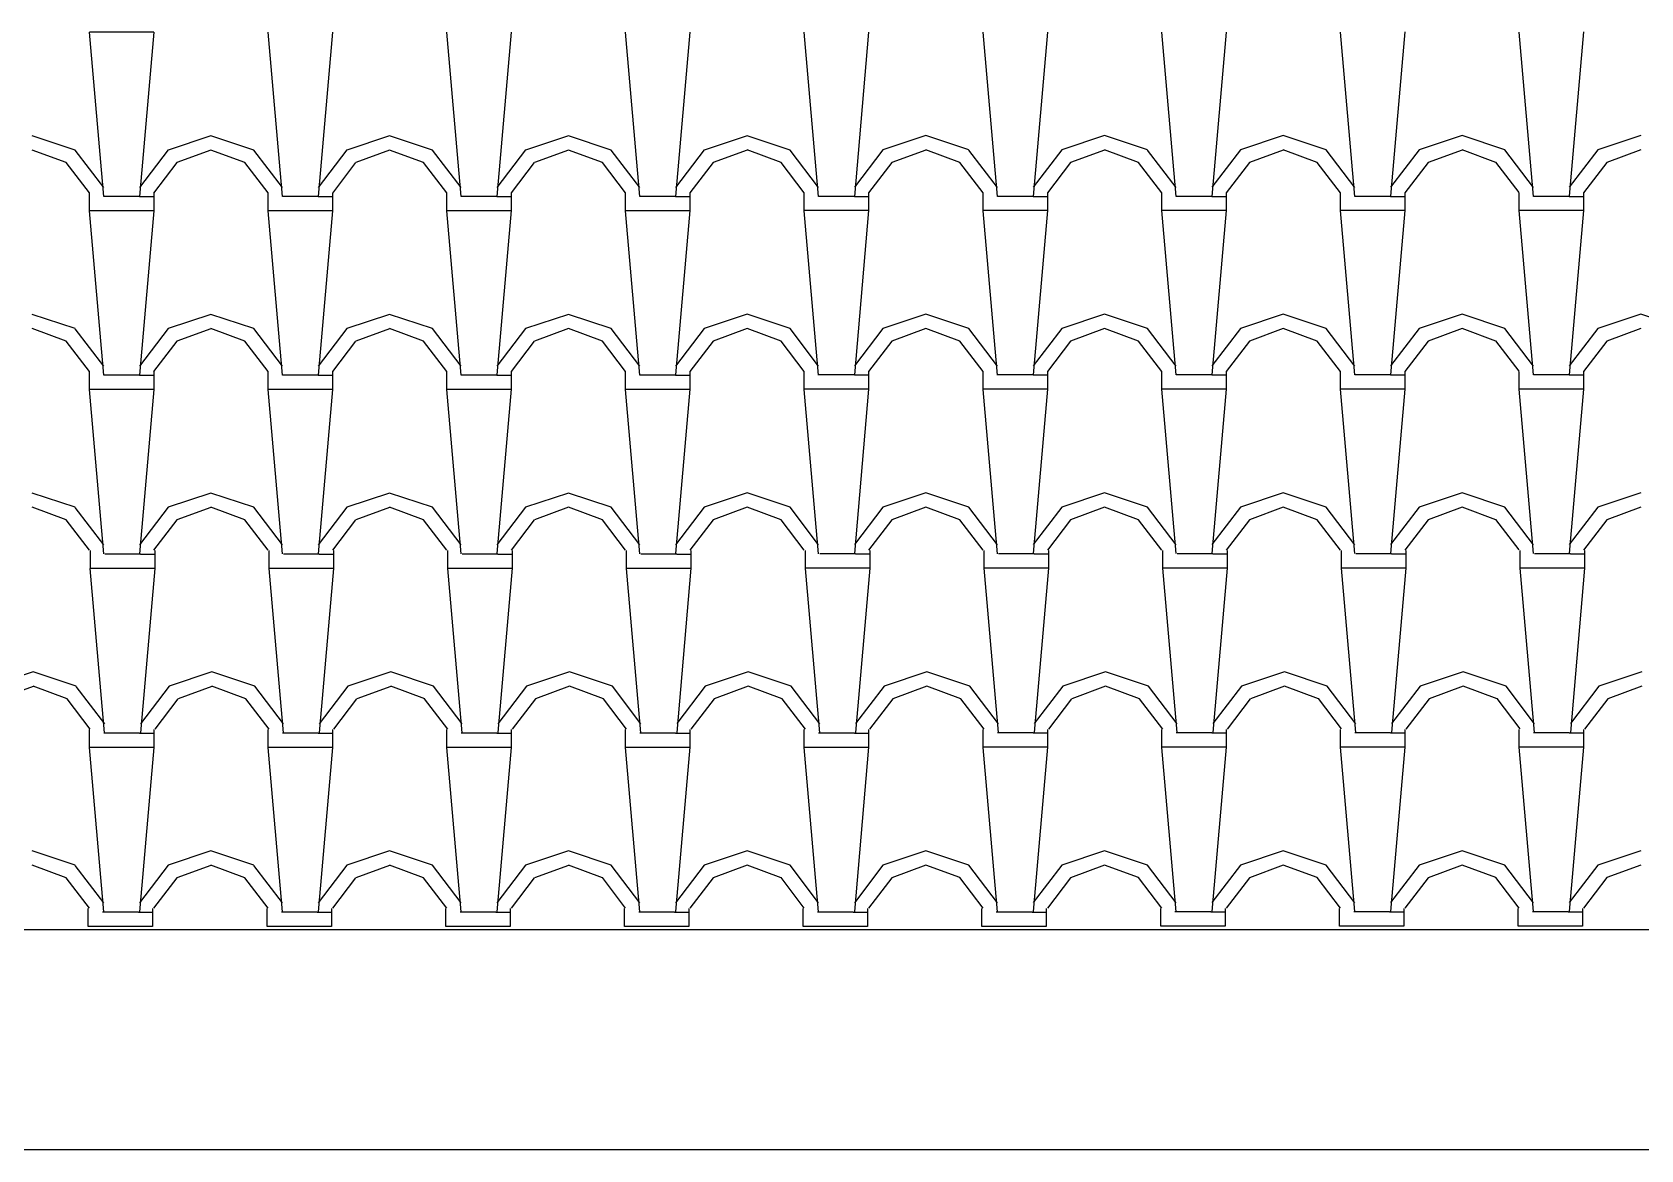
# Model space of a CAD drawing. Extents: x 32549 to 39694, y 7645 to 11950.
# Drawn here: x 34575.8 to 34710.8, y 8915.9 to 9009.8 of the extents above; entities that cross this region are included whole.
import ezdxf

# ---------------------------------------------------------------- set-up
doc = ezdxf.new("R2010")
doc.units = 0
doc.header["$LTSCALE"] = 80
doc.header["$MEASUREMENT"] = 0
doc.layers.add('C3', color=3, linetype='CONTINUOUS')
doc.layers.add('ROOF', color=11, linetype='CONTINUOUS')

msp = doc.modelspace()

# ---------------------------------------------------------------- linework, layer by layer
at = {"layer": 'C3'}
for p, q in [((34986.15, 8934.39), (34021.15, 8934.39)), ((34986.15, 8915.92), (34021.15, 8915.92))]:
    msp.add_line(p, q, dxfattribs=at)
at = {"layer": 'ROOF'}
for p, q in [((34584.84, 9009.78), (34580.64, 9009.78)), ((34581.84, 8995.97), (34580.64, 9009.77)), ((34586.04, 9009.78), (34584.84, 8995.98)), ((34586.04, 9009.78), (34584.84, 9009.78)), ((34596.84, 8995.98), (34595.64, 9009.78)), ((34601.04, 9009.78), (34599.84, 8995.98)), ((34611.84, 8995.98), (34610.64, 9009.78)), ((34616.04, 9009.79), (34614.84, 8995.99)), ((34626.84, 8995.98), (34625.64, 9009.78)), ((34631.04, 9009.79), (34629.84, 8995.99)), ((34641.84, 8995.98), (34640.64, 9009.78)), ((34646.04, 9009.79), (34644.84, 8995.99)), ((34656.84, 8995.98), (34655.64, 9009.78)), ((34661.04, 9009.79), (34659.84, 8995.99)), ((34671.84, 8995.99), (34670.64, 9009.79)), ((34676.04, 9009.79), (34674.84, 8995.99)), ((34686.84, 8995.99), (34685.64, 9009.79)), ((34691.04, 9009.8), (34689.84, 8996)), ((34701.84, 8995.99), (34700.64, 9009.79)), ((34706.04, 9009.8), (34704.84, 8996)), ((34579.44, 8999.88), (34575.84, 9001.08)), ((34590.84, 9001.08), (34587.24, 8999.88)), ((34594.44, 8999.88), (34590.84, 9001.08)), ((34605.84, 9001.08), (34602.24, 8999.88)), ((34609.44, 8999.88), (34605.84, 9001.08)), ((34620.84, 9001.08), (34617.24, 8999.88)), ((34624.44, 8999.88), (34620.84, 9001.08)), ((34635.84, 9001.08), (34632.24, 8999.88)), ((34639.44, 8999.88), (34635.84, 9001.08)), ((34650.84, 9001.09), (34647.24, 8999.89)), ((34654.44, 8999.89), (34650.84, 9001.09)), ((34665.84, 9001.09), (34662.24, 8999.89)), ((34669.44, 8999.89), (34665.84, 9001.09)), ((34680.84, 9001.09), (34677.24, 8999.89)), ((34684.44, 8999.89), (34680.84, 9001.09)), ((34695.84, 9001.09), (34692.24, 8999.89)), ((34699.44, 8999.89), (34695.84, 9001.09)), ((34710.84, 9001.09), (34707.24, 8999.89)), ((34578.69, 8998.83), (34575.84, 8999.88)), ((34581.84, 8996.72), (34579.44, 8999.87)), ((34587.24, 8999.89), (34584.84, 8996.74)), ((34590.84, 8999.87), (34587.99, 8998.82)), ((34593.69, 8998.83), (34590.84, 8999.88)), ((34596.84, 8996.72), (34594.44, 8999.87)), ((34602.24, 8999.89), (34599.84, 8996.74)), ((34605.84, 8999.87), (34602.99, 8998.82)), ((34608.69, 8998.83), (34605.84, 8999.88)), ((34611.84, 8996.73), (34609.44, 8999.88)), ((34617.24, 8999.89), (34614.84, 8996.74)), ((34620.84, 8999.88), (34617.99, 8998.83)), ((34623.69, 8998.83), (34620.84, 8999.88)), ((34626.84, 8996.73), (34624.44, 8999.88)), ((34632.24, 8999.89), (34629.84, 8996.74)), ((34635.84, 8999.88), (34632.99, 8998.83)), ((34638.69, 8998.84), (34635.84, 8999.89)), ((34641.84, 8996.73), (34639.44, 8999.88)), ((34647.24, 8999.9), (34644.84, 8996.75)), ((34650.84, 8999.88), (34647.99, 8998.83)), ((34653.69, 8998.84), (34650.84, 8999.89)), ((34656.84, 8996.73), (34654.44, 8999.88)), ((34662.24, 8999.9), (34659.84, 8996.75)), ((34665.84, 8999.88), (34662.99, 8998.83)), ((34668.69, 8998.84), (34665.84, 8999.89)), ((34671.84, 8996.73), (34669.44, 8999.88)), ((34677.24, 8999.9), (34674.84, 8996.75)), ((34680.84, 8999.88), (34677.99, 8998.83)), ((34683.69, 8998.84), (34680.84, 8999.89)), ((34686.84, 8996.74), (34684.44, 8999.89)), ((34692.24, 8999.9), (34689.84, 8996.75)), ((34695.84, 8999.88), (34692.99, 8998.83)), ((34698.69, 8998.84), (34695.84, 8999.89)), ((34701.84, 8996.74), (34699.44, 8999.89)), ((34707.24, 8999.9), (34704.84, 8996.75)), ((34710.84, 8999.89), (34707.99, 8998.84)), ((34580.64, 8996.28), (34578.69, 8998.83)), ((34587.98, 8998.82), (34586.03, 8996.27)), ((34595.64, 8996.28), (34593.69, 8998.83)), ((34602.98, 8998.82), (34601.03, 8996.27)), ((34610.64, 8996.28), (34608.69, 8998.83)), ((34617.98, 8998.83), (34616.03, 8996.28)), ((34625.64, 8996.29), (34623.69, 8998.84)), ((34632.98, 8998.83), (34631.03, 8996.28)), ((34640.64, 8996.29), (34638.69, 8998.84)), ((34647.99, 8998.83), (34646.04, 8996.28)), ((34655.64, 8996.29), (34653.69, 8998.84)), ((34662.99, 8998.83), (34661.04, 8996.28)), ((34670.64, 8996.29), (34668.69, 8998.84)), ((34677.99, 8998.83), (34676.04, 8996.28)), ((34685.64, 8996.29), (34683.69, 8998.84)), ((34692.99, 8998.84), (34691.04, 8996.29)), ((34700.64, 8996.3), (34698.69, 8998.85)), ((34707.99, 8998.84), (34706.04, 8996.29)), ((34580.64, 8994.78), (34580.64, 8996.28)), ((34584.84, 8995.98), (34581.84, 8995.98)), ((34584.84, 8995.98), (34586.04, 8995.98)), ((34586.04, 8996.28), (34586.04, 8994.78)), ((34595.64, 8994.78), (34595.64, 8996.28)), ((34599.84, 8995.98), (34596.84, 8995.98)), ((34599.84, 8995.98), (34601.04, 8995.98)), ((34601.04, 8996.28), (34601.04, 8994.78)), ((34610.64, 8994.78), (34610.64, 8996.28)), ((34614.84, 8995.98), (34611.84, 8995.98)), ((34614.84, 8995.98), (34616.04, 8995.98)), ((34616.04, 8996.28), (34616.04, 8994.78)), ((34625.64, 8994.78), (34625.64, 8996.28)), ((34629.84, 8995.98), (34626.84, 8995.98)), ((34629.84, 8995.98), (34631.04, 8995.98)), ((34631.04, 8996.28), (34631.04, 8994.78)), ((34640.64, 8994.79), (34640.64, 8996.29)), ((34644.84, 8995.99), (34641.84, 8995.99)), ((34644.84, 8995.99), (34646.04, 8995.99)), ((34646.04, 8996.29), (34646.04, 8994.79)), ((34655.64, 8994.79), (34655.64, 8996.29)), ((34659.84, 8995.99), (34656.84, 8995.99)), ((34659.84, 8995.99), (34661.04, 8995.99)), ((34661.04, 8996.29), (34661.04, 8994.79)), ((34670.64, 8994.79), (34670.64, 8996.29)), ((34674.84, 8995.99), (34671.84, 8995.99)), ((34674.84, 8995.99), (34676.04, 8995.99)), ((34676.04, 8996.29), (34676.04, 8994.79)), ((34685.64, 8994.79), (34685.64, 8996.29)), ((34689.84, 8995.99), (34686.84, 8995.99)), ((34689.84, 8995.99), (34691.04, 8995.99)), ((34691.04, 8996.29), (34691.04, 8994.79)), ((34700.64, 8994.79), (34700.64, 8996.29)), ((34704.84, 8995.99), (34701.84, 8995.99)), ((34704.84, 8995.99), (34706.04, 8995.99)), ((34706.04, 8996.29), (34706.04, 8994.79)), ((34584.84, 8994.78), (34580.64, 8994.78)), ((34581.84, 8980.97), (34580.64, 8994.77)), ((34586.04, 8994.78), (34584.84, 8980.98)), ((34586.04, 8994.78), (34584.84, 8994.78)), ((34596.84, 8980.98), (34595.64, 8994.78)), ((34599.84, 8994.78), (34595.64, 8994.78)), ((34601.04, 8994.78), (34599.84, 8980.98)), ((34601.04, 8994.78), (34599.84, 8994.78)), ((34611.84, 8980.98), (34610.64, 8994.78)), ((34614.84, 8994.78), (34610.64, 8994.78)), ((34616.04, 8994.79), (34614.84, 8980.99)), ((34616.04, 8994.78), (34614.84, 8994.78)), ((34626.84, 8980.98), (34625.64, 8994.78)), ((34629.84, 8994.78), (34625.64, 8994.78)), ((34631.04, 8994.79), (34629.84, 8980.99)), ((34631.04, 8994.78), (34629.84, 8994.78)), ((34644.84, 8994.79), (34640.64, 8994.79)), ((34641.84, 8980.98), (34640.64, 8994.78)), ((34646.04, 8994.79), (34644.84, 8980.99)), ((34646.04, 8994.79), (34644.84, 8994.79)), ((34659.84, 8994.79), (34655.64, 8994.79)), ((34656.84, 8980.98), (34655.64, 8994.78)), ((34661.04, 8994.79), (34659.84, 8980.99)), ((34661.04, 8994.79), (34659.84, 8994.79)), ((34671.84, 8980.99), (34670.64, 8994.79)), ((34674.84, 8994.79), (34670.64, 8994.79)), ((34676.04, 8994.79), (34674.84, 8980.99)), ((34676.04, 8994.79), (34674.84, 8994.79)), ((34686.84, 8980.99), (34685.64, 8994.79)), ((34689.84, 8994.79), (34685.64, 8994.79)), ((34691.04, 8994.8), (34689.84, 8981)), ((34691.04, 8994.79), (34689.84, 8994.79)), ((34704.84, 8994.79), (34700.64, 8994.79)), ((34701.84, 8980.99), (34700.64, 8994.79)), ((34706.04, 8994.8), (34704.84, 8981)), ((34706.04, 8994.79), (34704.84, 8994.79)), ((34579.44, 8984.88), (34575.84, 8986.08)), ((34590.84, 8986.08), (34587.24, 8984.88)), ((34594.44, 8984.88), (34590.84, 8986.08)), ((34605.84, 8986.08), (34602.24, 8984.88)), ((34609.44, 8984.88), (34605.84, 8986.08)), ((34620.84, 8986.08), (34617.24, 8984.88)), ((34624.44, 8984.88), (34620.84, 8986.08)), ((34635.84, 8986.09), (34632.24, 8984.89)), ((34639.44, 8984.89), (34635.84, 8986.09)), ((34650.84, 8986.09), (34647.24, 8984.89)), ((34654.44, 8984.89), (34650.84, 8986.09)), ((34665.84, 8986.09), (34662.24, 8984.89)), ((34669.44, 8984.89), (34665.84, 8986.09)), ((34680.84, 8986.09), (34677.24, 8984.89)), ((34684.44, 8984.89), (34680.84, 8986.09)), ((34695.84, 8986.09), (34692.24, 8984.89)), ((34699.44, 8984.89), (34695.84, 8986.09)), ((34710.84, 8986.09), (34707.24, 8984.89)), ((34714.44, 8984.89), (34710.84, 8986.09)), ((34578.69, 8983.83), (34575.84, 8984.88)), ((34581.84, 8981.72), (34579.44, 8984.87)), ((34587.24, 8984.89), (34584.84, 8981.74)), ((34590.84, 8984.87), (34587.99, 8983.82)), ((34593.69, 8983.83), (34590.84, 8984.88)), ((34596.84, 8981.73), (34594.44, 8984.88)), ((34602.24, 8984.89), (34599.84, 8981.74)), ((34605.84, 8984.87), (34602.99, 8983.82)), ((34608.69, 8983.83), (34605.84, 8984.88)), ((34611.84, 8981.73), (34609.44, 8984.88)), ((34617.24, 8984.89), (34614.84, 8981.74)), ((34620.84, 8984.88), (34617.99, 8983.83)), ((34623.69, 8983.83), (34620.84, 8984.88)), ((34626.84, 8981.73), (34624.44, 8984.88)), ((34632.24, 8984.89), (34629.84, 8981.74)), ((34635.84, 8984.88), (34632.99, 8983.83)), ((34638.69, 8983.84), (34635.84, 8984.89)), ((34641.84, 8981.73), (34639.44, 8984.88)), ((34647.24, 8984.9), (34644.84, 8981.75)), ((34650.84, 8984.88), (34647.99, 8983.83)), ((34653.69, 8983.84), (34650.84, 8984.89)), ((34656.84, 8981.73), (34654.44, 8984.88)), ((34662.24, 8984.9), (34659.84, 8981.75)), ((34665.84, 8984.88), (34662.99, 8983.83)), ((34668.69, 8983.84), (34665.84, 8984.89)), ((34671.84, 8981.73), (34669.44, 8984.88)), ((34677.24, 8984.9), (34674.84, 8981.75)), ((34680.84, 8984.88), (34677.99, 8983.83)), ((34683.69, 8983.84), (34680.84, 8984.89)), ((34686.84, 8981.74), (34684.44, 8984.89)), ((34692.24, 8984.9), (34689.84, 8981.75)), ((34695.84, 8984.88), (34692.99, 8983.83)), ((34698.69, 8983.84), (34695.84, 8984.89)), ((34701.84, 8981.74), (34699.44, 8984.89)), ((34707.24, 8984.9), (34704.84, 8981.75)), ((34710.84, 8984.89), (34707.99, 8983.84)), ((34580.64, 8981.28), (34578.69, 8983.83)), ((34587.98, 8983.82), (34586.03, 8981.27)), ((34595.64, 8981.28), (34593.69, 8983.83)), ((34602.98, 8983.82), (34601.03, 8981.27)), ((34610.64, 8981.28), (34608.69, 8983.83)), ((34617.98, 8983.83), (34616.03, 8981.28)), ((34625.64, 8981.29), (34623.69, 8983.84)), ((34632.98, 8983.83), (34631.03, 8981.28)), ((34640.64, 8981.29), (34638.69, 8983.84)), ((34647.99, 8983.83), (34646.04, 8981.28)), ((34655.64, 8981.29), (34653.69, 8983.84)), ((34662.99, 8983.83), (34661.04, 8981.28)), ((34670.64, 8981.29), (34668.69, 8983.84)), ((34677.99, 8983.83), (34676.04, 8981.28)), ((34685.64, 8981.29), (34683.69, 8983.84)), ((34692.99, 8983.84), (34691.04, 8981.29)), ((34700.64, 8981.3), (34698.69, 8983.85)), ((34707.99, 8983.84), (34706.04, 8981.29)), ((34580.64, 8979.78), (34580.64, 8981.28)), ((34584.84, 8980.98), (34581.84, 8980.98)), ((34584.84, 8980.98), (34586.04, 8980.98)), ((34586.04, 8981.28), (34586.04, 8979.78)), ((34595.64, 8979.78), (34595.64, 8981.28)), ((34599.84, 8980.98), (34596.84, 8980.98)), ((34599.84, 8980.98), (34601.04, 8980.98)), ((34601.04, 8981.28), (34601.04, 8979.78)), ((34610.64, 8979.78), (34610.64, 8981.28)), ((34614.84, 8980.98), (34611.84, 8980.98)), ((34614.84, 8980.98), (34616.04, 8980.98)), ((34616.04, 8981.28), (34616.04, 8979.78)), ((34625.64, 8979.78), (34625.64, 8981.28)), ((34629.84, 8980.98), (34626.84, 8980.98)), ((34629.84, 8980.98), (34631.04, 8980.98)), ((34631.04, 8981.28), (34631.04, 8979.78)), ((34640.64, 8979.79), (34640.64, 8981.29)), ((34644.84, 8980.99), (34641.84, 8980.99)), ((34644.84, 8980.99), (34646.04, 8980.99)), ((34646.04, 8981.29), (34646.04, 8979.79)), ((34655.64, 8979.79), (34655.64, 8981.29)), ((34659.84, 8980.99), (34656.84, 8980.99)), ((34659.84, 8980.99), (34661.04, 8980.99)), ((34661.04, 8981.29), (34661.04, 8979.79)), ((34670.64, 8979.79), (34670.64, 8981.29)), ((34674.84, 8980.99), (34671.84, 8980.99)), ((34674.84, 8980.99), (34676.04, 8980.99)), ((34676.04, 8981.29), (34676.04, 8979.79)), ((34685.64, 8979.79), (34685.64, 8981.29)), ((34689.84, 8980.99), (34686.84, 8980.99)), ((34689.84, 8980.99), (34691.04, 8980.99)), ((34691.04, 8981.29), (34691.04, 8979.79)), ((34700.64, 8979.79), (34700.64, 8981.29)), ((34704.84, 8980.99), (34701.84, 8980.99)), ((34704.84, 8980.99), (34706.04, 8980.99)), ((34706.04, 8981.29), (34706.04, 8979.79)), ((34584.84, 8979.78), (34580.64, 8979.78)), ((34581.84, 8965.97), (34580.64, 8979.77)), ((34586.04, 8979.78), (34584.84, 8979.78)), ((34586.04, 8979.78), (34584.84, 8965.98)), ((34596.84, 8965.98), (34595.64, 8979.78)), ((34599.84, 8979.78), (34595.64, 8979.78)), ((34601.04, 8979.78), (34599.84, 8979.78)), ((34601.04, 8979.78), (34599.84, 8965.98)), ((34611.84, 8965.98), (34610.64, 8979.78)), ((34614.84, 8979.78), (34610.64, 8979.78)), ((34616.04, 8979.79), (34614.84, 8965.99)), ((34616.04, 8979.78), (34614.84, 8979.78)), ((34626.84, 8965.98), (34625.64, 8979.78)), ((34629.84, 8979.78), (34625.64, 8979.78)), ((34631.04, 8979.79), (34629.84, 8965.99)), ((34631.04, 8979.78), (34629.84, 8979.78)), ((34644.84, 8979.79), (34640.64, 8979.79)), ((34641.84, 8965.98), (34640.64, 8979.78)), ((34646.04, 8979.79), (34644.84, 8979.79)), ((34646.04, 8979.79), (34644.84, 8965.99)), ((34659.84, 8979.79), (34655.64, 8979.79)), ((34656.84, 8965.98), (34655.64, 8979.78)), ((34661.04, 8979.79), (34659.84, 8979.79)), ((34661.04, 8979.79), (34659.84, 8965.99)), ((34671.84, 8965.99), (34670.64, 8979.79)), ((34674.84, 8979.79), (34670.64, 8979.79)), ((34676.04, 8979.79), (34674.84, 8979.79)), ((34676.04, 8979.79), (34674.84, 8965.99)), ((34686.84, 8965.99), (34685.64, 8979.79)), ((34689.84, 8979.79), (34685.64, 8979.79)), ((34691.04, 8979.8), (34689.84, 8966)), ((34691.04, 8979.79), (34689.84, 8979.79)), ((34704.84, 8979.79), (34700.64, 8979.79)), ((34701.84, 8965.99), (34700.64, 8979.79)), ((34706.04, 8979.8), (34704.84, 8966)), ((34706.04, 8979.79), (34704.84, 8979.79)), ((34579.44, 8969.88), (34575.84, 8971.08)), ((34578.69, 8968.83), (34575.84, 8969.88)), ((34581.84, 8966.72), (34579.44, 8969.87)), ((34587.24, 8969.89), (34584.84, 8966.74)), ((34590.84, 8971.08), (34587.24, 8969.88)), ((34590.84, 8969.87), (34587.99, 8968.82)), ((34594.44, 8969.88), (34590.84, 8971.08)), ((34593.69, 8968.83), (34590.84, 8969.88)), ((34596.84, 8966.73), (34594.44, 8969.88)), ((34602.24, 8969.89), (34599.84, 8966.74)), ((34605.84, 8971.08), (34602.24, 8969.88)), ((34605.84, 8969.87), (34602.99, 8968.82)), ((34609.44, 8969.88), (34605.84, 8971.08)), ((34608.69, 8968.83), (34605.84, 8969.88)), ((34611.84, 8966.73), (34609.44, 8969.88)), ((34617.24, 8969.89), (34614.84, 8966.74)), ((34620.84, 8971.08), (34617.24, 8969.88)), ((34620.84, 8969.88), (34617.99, 8968.83)), ((34624.44, 8969.88), (34620.84, 8971.08)), ((34623.69, 8968.83), (34620.84, 8969.88)), ((34626.84, 8966.73), (34624.44, 8969.88)), ((34632.24, 8969.89), (34629.84, 8966.74)), ((34635.84, 8971.09), (34632.24, 8969.89)), ((34635.84, 8969.88), (34632.99, 8968.83)), ((34639.44, 8969.89), (34635.84, 8971.09)), ((34638.69, 8968.84), (34635.84, 8969.89)), ((34641.84, 8966.73), (34639.44, 8969.88)), ((34647.24, 8969.9), (34644.84, 8966.75)), ((34650.84, 8971.09), (34647.24, 8969.89)), ((34650.84, 8969.88), (34647.99, 8968.83)), ((34654.44, 8969.89), (34650.84, 8971.09)), ((34653.69, 8968.84), (34650.84, 8969.89)), ((34656.84, 8966.73), (34654.44, 8969.88)), ((34662.24, 8969.9), (34659.84, 8966.75)), ((34665.84, 8971.09), (34662.24, 8969.89)), ((34665.84, 8969.88), (34662.99, 8968.83)), ((34669.44, 8969.89), (34665.84, 8971.09)), ((34668.69, 8968.84), (34665.84, 8969.89)), ((34671.84, 8966.73), (34669.44, 8969.88)), ((34677.24, 8969.9), (34674.84, 8966.75)), ((34680.84, 8971.09), (34677.24, 8969.89)), ((34680.84, 8969.88), (34677.99, 8968.83)), ((34684.44, 8969.89), (34680.84, 8971.09)), ((34683.69, 8968.84), (34680.84, 8969.89)), ((34686.84, 8966.74), (34684.44, 8969.89)), ((34692.24, 8969.9), (34689.84, 8966.75)), ((34695.84, 8971.09), (34692.24, 8969.89)), ((34695.84, 8969.88), (34692.99, 8968.83)), ((34699.44, 8969.89), (34695.84, 8971.09)), ((34698.69, 8968.84), (34695.84, 8969.89)), ((34701.84, 8966.74), (34699.44, 8969.89)), ((34707.24, 8969.9), (34704.84, 8966.75)), ((34710.84, 8971.09), (34707.24, 8969.89)), ((34710.84, 8969.89), (34707.99, 8968.84)), ((34580.64, 8966.28), (34578.69, 8968.83)), ((34587.98, 8968.82), (34586.03, 8966.27)), ((34595.64, 8966.28), (34593.69, 8968.83)), ((34602.98, 8968.82), (34601.03, 8966.27)), ((34610.64, 8966.28), (34608.69, 8968.83)), ((34617.98, 8968.83), (34616.03, 8966.28)), ((34625.64, 8966.29), (34623.69, 8968.84)), ((34632.98, 8968.83), (34631.03, 8966.28)), ((34640.64, 8966.29), (34638.69, 8968.84)), ((34647.99, 8968.83), (34646.04, 8966.28)), ((34655.64, 8966.29), (34653.69, 8968.84)), ((34662.99, 8968.83), (34661.04, 8966.28)), ((34670.64, 8966.29), (34668.69, 8968.84)), ((34677.99, 8968.83), (34676.04, 8966.28)), ((34685.64, 8966.29), (34683.69, 8968.84)), ((34692.99, 8968.84), (34691.04, 8966.29)), ((34700.64, 8966.3), (34698.69, 8968.85)), ((34707.99, 8968.84), (34706.04, 8966.29)), ((34580.73, 8964.75), (34580.73, 8966.25)), ((34584.93, 8965.95), (34581.93, 8965.95)), ((34584.93, 8965.95), (34586.13, 8965.95)), ((34586.13, 8966.25), (34586.13, 8964.75)), ((34595.73, 8964.75), (34595.73, 8966.25)), ((34599.93, 8965.95), (34596.93, 8965.95)), ((34599.93, 8965.95), (34601.13, 8965.95)), ((34601.13, 8966.25), (34601.13, 8964.75)), ((34610.73, 8964.75), (34610.73, 8966.25)), ((34614.93, 8965.95), (34611.93, 8965.95)), ((34614.93, 8965.95), (34616.13, 8965.95)), ((34616.13, 8966.25), (34616.13, 8964.75)), ((34625.73, 8964.75), (34625.73, 8966.25)), ((34629.93, 8965.95), (34626.93, 8965.95)), ((34629.93, 8965.95), (34631.13, 8965.95)), ((34631.13, 8966.25), (34631.13, 8964.75)), ((34640.73, 8964.76), (34640.73, 8966.26)), ((34644.93, 8965.96), (34641.93, 8965.96)), ((34644.93, 8965.96), (34646.13, 8965.96)), ((34646.13, 8966.26), (34646.13, 8964.76)), ((34655.73, 8964.76), (34655.73, 8966.26)), ((34659.93, 8965.96), (34656.93, 8965.96)), ((34659.93, 8965.96), (34661.13, 8965.96)), ((34661.13, 8966.26), (34661.13, 8964.76)), ((34670.73, 8964.76), (34670.73, 8966.26)), ((34674.93, 8965.96), (34671.93, 8965.96)), ((34674.93, 8965.96), (34676.13, 8965.96)), ((34676.13, 8966.26), (34676.13, 8964.76)), ((34685.73, 8964.76), (34685.73, 8966.26)), ((34689.93, 8965.96), (34686.93, 8965.96)), ((34689.93, 8965.96), (34691.13, 8965.96)), ((34691.13, 8966.26), (34691.13, 8964.76)), ((34700.73, 8964.76), (34700.73, 8966.26)), ((34704.93, 8965.96), (34701.93, 8965.96)), ((34704.93, 8965.96), (34706.13, 8965.96)), ((34706.13, 8966.26), (34706.13, 8964.76)), ((34581.92, 8950.95), (34580.72, 8964.75)), ((34584.93, 8964.75), (34580.73, 8964.75)), ((34586.12, 8964.75), (34584.92, 8950.95)), ((34586.13, 8964.75), (34584.93, 8964.75)), ((34599.93, 8964.75), (34595.73, 8964.75)), ((34596.93, 8950.95), (34595.73, 8964.75)), ((34601.12, 8964.75), (34599.92, 8950.95)), ((34601.13, 8964.75), (34599.93, 8964.75)), ((34614.93, 8964.75), (34610.73, 8964.75)), ((34611.93, 8950.95), (34610.73, 8964.75)), ((34616.13, 8964.76), (34614.93, 8950.96)), ((34616.13, 8964.75), (34614.93, 8964.75)), ((34629.93, 8964.75), (34625.73, 8964.75)), ((34626.93, 8950.95), (34625.73, 8964.75)), ((34631.13, 8964.76), (34629.93, 8950.96)), ((34631.13, 8964.75), (34629.93, 8964.75)), ((34644.93, 8964.76), (34640.73, 8964.76)), ((34641.93, 8950.95), (34640.73, 8964.75)), ((34646.13, 8964.76), (34644.93, 8950.96)), ((34646.13, 8964.76), (34644.93, 8964.76)), ((34659.93, 8964.76), (34655.73, 8964.76)), ((34656.93, 8950.96), (34655.73, 8964.76)), ((34661.13, 8964.76), (34659.93, 8950.96)), ((34661.13, 8964.76), (34659.93, 8964.76)), ((34674.93, 8964.76), (34670.73, 8964.76)), ((34671.93, 8950.96), (34670.73, 8964.76)), ((34676.13, 8964.76), (34674.93, 8950.96)), ((34676.13, 8964.76), (34674.93, 8964.76)), ((34689.93, 8964.76), (34685.73, 8964.76)), ((34686.93, 8950.96), (34685.73, 8964.76)), ((34691.13, 8964.77), (34689.93, 8950.97)), ((34691.13, 8964.76), (34689.93, 8964.76)), ((34701.93, 8950.96), (34700.73, 8964.76)), ((34704.93, 8964.76), (34700.73, 8964.76)), ((34706.13, 8964.77), (34704.93, 8950.97)), ((34706.13, 8964.76), (34704.93, 8964.76)), ((34575.93, 8956.05), (34572.33, 8954.85)), ((34579.53, 8954.85), (34575.93, 8956.05)), ((34590.93, 8956.05), (34587.33, 8954.85)), ((34594.53, 8954.85), (34590.93, 8956.05)), ((34605.93, 8956.05), (34602.33, 8954.85)), ((34609.53, 8954.85), (34605.93, 8956.05)), ((34620.93, 8956.05), (34617.33, 8954.85)), ((34624.53, 8954.85), (34620.93, 8956.05)), ((34635.93, 8956.06), (34632.33, 8954.86)), ((34639.53, 8954.86), (34635.93, 8956.06)), ((34650.93, 8956.06), (34647.33, 8954.86)), ((34654.53, 8954.86), (34650.93, 8956.06)), ((34665.93, 8956.06), (34662.33, 8954.86)), ((34669.53, 8954.86), (34665.93, 8956.06)), ((34680.93, 8956.06), (34677.33, 8954.86)), ((34684.53, 8954.86), (34680.93, 8956.06)), ((34695.93, 8956.06), (34692.33, 8954.86)), ((34699.53, 8954.86), (34695.93, 8956.06)), ((34710.93, 8956.07), (34707.33, 8954.87)), ((34575.93, 8954.84), (34573.08, 8953.79)), ((34578.78, 8953.8), (34575.93, 8954.85)), ((34580.72, 8951.25), (34578.77, 8953.8)), ((34581.93, 8951.69), (34579.53, 8954.84)), ((34587.33, 8954.86), (34584.93, 8951.71)), ((34588.07, 8953.79), (34586.12, 8951.24)), ((34590.93, 8954.84), (34588.08, 8953.79)), ((34593.78, 8953.8), (34590.93, 8954.85)), ((34595.72, 8951.25), (34593.77, 8953.8)), ((34596.93, 8951.7), (34594.53, 8954.85)), ((34602.33, 8954.86), (34599.93, 8951.71)), ((34603.07, 8953.79), (34601.12, 8951.24)), ((34605.93, 8954.84), (34603.08, 8953.79)), ((34608.78, 8953.8), (34605.93, 8954.85)), ((34610.72, 8951.26), (34608.77, 8953.81)), ((34611.93, 8951.7), (34609.53, 8954.85)), ((34617.33, 8954.86), (34614.93, 8951.71)), ((34618.07, 8953.8), (34616.12, 8951.25)), ((34620.93, 8954.85), (34618.08, 8953.8)), ((34623.78, 8953.8), (34620.93, 8954.85)), ((34625.73, 8951.26), (34623.78, 8953.81)), ((34626.93, 8951.7), (34624.53, 8954.85)), ((34632.33, 8954.87), (34629.93, 8951.72)), ((34633.07, 8953.8), (34631.12, 8951.25)), ((34635.93, 8954.85), (34633.08, 8953.8)), ((34638.78, 8953.81), (34635.93, 8954.86)), ((34640.73, 8951.26), (34638.78, 8953.81)), ((34641.93, 8951.7), (34639.53, 8954.85)), ((34647.33, 8954.87), (34644.93, 8951.72)), ((34648.07, 8953.8), (34646.12, 8951.25)), ((34650.93, 8954.85), (34648.08, 8953.8)), ((34653.78, 8953.81), (34650.93, 8954.86)), ((34655.73, 8951.26), (34653.78, 8953.81)), ((34656.93, 8951.7), (34654.53, 8954.85)), ((34662.33, 8954.87), (34659.93, 8951.72)), ((34663.07, 8953.8), (34661.12, 8951.25)), ((34665.93, 8954.85), (34663.08, 8953.8)), ((34668.78, 8953.81), (34665.93, 8954.86)), ((34670.73, 8951.26), (34668.78, 8953.81)), ((34671.93, 8951.71), (34669.53, 8954.86)), ((34677.33, 8954.87), (34674.93, 8951.72)), ((34678.07, 8953.8), (34676.12, 8951.25)), ((34680.93, 8954.85), (34678.08, 8953.8)), ((34683.78, 8953.81), (34680.93, 8954.86)), ((34685.73, 8951.27), (34683.78, 8953.82)), ((34686.93, 8951.71), (34684.53, 8954.86)), ((34692.33, 8954.87), (34689.93, 8951.72)), ((34693.08, 8953.81), (34691.13, 8951.26)), ((34695.93, 8954.86), (34693.08, 8953.81)), ((34698.78, 8953.81), (34695.93, 8954.86)), ((34700.73, 8951.27), (34698.78, 8953.82)), ((34701.93, 8951.71), (34699.53, 8954.86)), ((34707.33, 8954.87), (34704.93, 8951.72)), ((34708.08, 8953.81), (34706.13, 8951.26)), ((34710.93, 8954.86), (34708.08, 8953.81)), ((34580.64, 8949.72), (34580.64, 8951.22)), ((34584.84, 8950.92), (34581.84, 8950.92)), ((34584.84, 8950.92), (34586.04, 8950.92)), ((34586.04, 8951.22), (34586.04, 8949.72)), ((34595.64, 8949.72), (34595.64, 8951.22)), ((34599.84, 8950.92), (34596.84, 8950.92)), ((34599.84, 8950.92), (34601.04, 8950.92)), ((34601.04, 8951.22), (34601.04, 8949.72)), ((34610.64, 8949.72), (34610.64, 8951.22)), ((34614.84, 8950.92), (34611.84, 8950.92)), ((34614.84, 8950.92), (34616.04, 8950.92)), ((34616.04, 8951.22), (34616.04, 8949.72)), ((34625.64, 8949.72), (34625.64, 8951.22)), ((34629.84, 8950.92), (34626.84, 8950.92)), ((34629.84, 8950.92), (34631.04, 8950.92)), ((34631.04, 8951.22), (34631.04, 8949.72)), ((34640.64, 8949.72), (34640.64, 8951.22)), ((34644.84, 8950.92), (34641.84, 8950.92)), ((34644.84, 8950.92), (34646.04, 8950.92)), ((34646.04, 8951.22), (34646.04, 8949.72)), ((34655.64, 8949.73), (34655.64, 8951.23)), ((34659.84, 8950.93), (34656.84, 8950.93)), ((34659.84, 8950.93), (34661.04, 8950.93)), ((34661.04, 8951.23), (34661.04, 8949.73)), ((34670.64, 8949.73), (34670.64, 8951.23)), ((34674.84, 8950.93), (34671.84, 8950.93)), ((34674.84, 8950.93), (34676.04, 8950.93)), ((34676.04, 8951.23), (34676.04, 8949.73)), ((34685.64, 8949.73), (34685.64, 8951.23)), ((34689.84, 8950.93), (34686.84, 8950.93)), ((34689.84, 8950.93), (34691.04, 8950.93)), ((34691.04, 8951.23), (34691.04, 8949.73)), ((34700.64, 8949.73), (34700.64, 8951.23)), ((34704.84, 8950.93), (34701.84, 8950.93)), ((34704.84, 8950.93), (34706.04, 8950.93)), ((34706.04, 8951.23), (34706.04, 8949.73)), ((34584.84, 8949.72), (34580.64, 8949.72)), ((34581.84, 8935.91), (34580.64, 8949.71)), ((34586.04, 8949.72), (34584.84, 8935.92)), ((34586.04, 8949.72), (34584.84, 8949.72)), ((34599.84, 8949.72), (34595.64, 8949.72)), ((34596.84, 8935.92), (34595.64, 8949.72)), ((34601.04, 8949.72), (34599.84, 8935.92)), ((34601.04, 8949.72), (34599.84, 8949.72)), ((34614.84, 8949.72), (34610.64, 8949.72)), ((34611.84, 8935.92), (34610.64, 8949.72)), ((34616.04, 8949.72), (34614.84, 8935.92)), ((34616.04, 8949.72), (34614.84, 8949.72)), ((34629.84, 8949.72), (34625.64, 8949.72)), ((34626.84, 8935.92), (34625.64, 8949.72)), ((34631.04, 8949.73), (34629.84, 8935.93)), ((34631.04, 8949.72), (34629.84, 8949.72)), ((34644.84, 8949.72), (34640.64, 8949.72)), ((34641.84, 8935.92), (34640.64, 8949.72)), ((34646.04, 8949.73), (34644.84, 8935.93)), ((34646.04, 8949.72), (34644.84, 8949.72)), ((34659.84, 8949.73), (34655.64, 8949.73)), ((34656.84, 8935.92), (34655.64, 8949.72)), ((34661.04, 8949.73), (34659.84, 8935.93)), ((34661.04, 8949.73), (34659.84, 8949.73)), ((34674.84, 8949.73), (34670.64, 8949.73)), ((34671.84, 8935.92), (34670.64, 8949.72)), ((34676.04, 8949.73), (34674.84, 8935.93)), ((34676.04, 8949.73), (34674.84, 8949.73)), ((34689.84, 8949.73), (34685.64, 8949.73)), ((34686.84, 8935.93), (34685.64, 8949.73)), ((34691.04, 8949.73), (34689.84, 8935.93)), ((34691.04, 8949.73), (34689.84, 8949.73)), ((34701.84, 8935.93), (34700.64, 8949.73)), ((34704.84, 8949.73), (34700.64, 8949.73)), ((34706.04, 8949.74), (34704.84, 8935.94)), ((34706.04, 8949.73), (34704.84, 8949.73)), ((34579.44, 8939.82), (34575.84, 8941.02)), ((34590.84, 8941.02), (34587.24, 8939.82)), ((34594.44, 8939.82), (34590.84, 8941.02)), ((34605.84, 8941.02), (34602.24, 8939.82)), ((34609.44, 8939.82), (34605.84, 8941.02)), ((34620.84, 8941.02), (34617.24, 8939.82)), ((34624.44, 8939.82), (34620.84, 8941.02)), ((34635.84, 8941.02), (34632.24, 8939.82)), ((34639.44, 8939.82), (34635.84, 8941.02)), ((34650.84, 8941.03), (34647.24, 8939.83)), ((34654.44, 8939.83), (34650.84, 8941.03)), ((34665.84, 8941.03), (34662.24, 8939.83)), ((34669.44, 8939.83), (34665.84, 8941.03)), ((34680.84, 8941.03), (34677.24, 8939.83)), ((34684.44, 8939.83), (34680.84, 8941.03)), ((34695.84, 8941.03), (34692.24, 8939.83)), ((34699.44, 8939.83), (34695.84, 8941.03)), ((34710.84, 8941.03), (34707.24, 8939.83)), ((34578.69, 8938.77), (34575.84, 8939.82)), ((34580.64, 8936.22), (34578.69, 8938.77)), ((34581.84, 8936.66), (34579.44, 8939.81)), ((34587.24, 8939.83), (34584.84, 8936.68)), ((34587.98, 8938.76), (34586.03, 8936.21)), ((34590.84, 8939.81), (34587.99, 8938.76)), ((34593.69, 8938.77), (34590.84, 8939.82)), ((34595.64, 8936.22), (34593.69, 8938.77)), ((34596.84, 8936.66), (34594.44, 8939.81)), ((34602.24, 8939.83), (34599.84, 8936.68)), ((34602.98, 8938.76), (34601.03, 8936.21)), ((34605.84, 8939.81), (34602.99, 8938.76)), ((34608.69, 8938.77), (34605.84, 8939.82)), ((34610.64, 8936.22), (34608.69, 8938.77)), ((34611.84, 8936.67), (34609.44, 8939.82)), ((34617.24, 8939.83), (34614.84, 8936.68)), ((34617.98, 8938.76), (34616.03, 8936.21)), ((34620.84, 8939.81), (34617.99, 8938.76)), ((34623.69, 8938.77), (34620.84, 8939.82)), ((34625.64, 8936.23), (34623.69, 8938.78)), ((34626.84, 8936.67), (34624.44, 8939.82)), ((34632.24, 8939.83), (34629.84, 8936.68)), ((34632.98, 8938.77), (34631.03, 8936.22)), ((34635.84, 8939.82), (34632.99, 8938.77)), ((34638.69, 8938.77), (34635.84, 8939.82)), ((34640.64, 8936.23), (34638.69, 8938.78)), ((34641.84, 8936.67), (34639.44, 8939.82)), ((34647.24, 8939.83), (34644.84, 8936.68)), ((34647.99, 8938.77), (34646.04, 8936.22)), ((34650.84, 8939.82), (34647.99, 8938.77)), ((34653.69, 8938.78), (34650.84, 8939.83)), ((34655.64, 8936.23), (34653.69, 8938.78)), ((34656.84, 8936.67), (34654.44, 8939.82)), ((34662.24, 8939.84), (34659.84, 8936.69)), ((34662.99, 8938.77), (34661.04, 8936.22)), ((34665.84, 8939.82), (34662.99, 8938.77)), ((34668.69, 8938.78), (34665.84, 8939.83)), ((34670.64, 8936.23), (34668.69, 8938.78)), ((34671.84, 8936.67), (34669.44, 8939.82)), ((34677.24, 8939.84), (34674.84, 8936.69)), ((34677.99, 8938.77), (34676.04, 8936.22)), ((34680.84, 8939.82), (34677.99, 8938.77)), ((34683.69, 8938.78), (34680.84, 8939.83)), ((34685.64, 8936.23), (34683.69, 8938.78)), ((34686.84, 8936.68), (34684.44, 8939.83)), ((34692.24, 8939.84), (34689.84, 8936.69)), ((34692.99, 8938.77), (34691.04, 8936.22)), ((34695.84, 8939.82), (34692.99, 8938.77)), ((34698.69, 8938.78), (34695.84, 8939.83)), ((34700.64, 8936.23), (34698.69, 8938.78)), ((34701.84, 8936.68), (34699.44, 8939.83)), ((34707.24, 8939.84), (34704.84, 8936.69)), ((34707.99, 8938.78), (34706.04, 8936.23)), ((34710.84, 8939.83), (34707.99, 8938.78)), ((34580.55, 8934.68), (34580.55, 8936.18)), ((34585.95, 8936.18), (34585.95, 8934.68)), ((34595.55, 8934.69), (34595.55, 8936.19)), ((34600.95, 8936.19), (34600.95, 8934.69)), ((34610.55, 8934.69), (34610.55, 8936.19)), ((34615.95, 8936.19), (34615.95, 8934.69)), ((34625.55, 8934.69), (34625.55, 8936.19)), ((34630.95, 8936.19), (34630.95, 8934.69)), ((34640.55, 8934.69), (34640.55, 8936.19)), ((34645.95, 8936.19), (34645.95, 8934.69)), ((34655.55, 8934.69), (34655.55, 8936.19)), ((34660.95, 8936.19), (34660.95, 8934.69)), ((34670.55, 8934.7), (34670.55, 8936.2)), ((34675.95, 8936.2), (34675.95, 8934.7)), ((34685.56, 8934.7), (34685.56, 8936.2)), ((34690.96, 8936.2), (34690.96, 8934.7)), ((34700.56, 8934.7), (34700.56, 8936.2)), ((34705.96, 8936.2), (34705.96, 8934.7)), ((34584.75, 8934.68), (34580.55, 8934.68)), ((34584.75, 8935.88), (34581.75, 8935.88)), ((34584.75, 8935.88), (34585.95, 8935.88)), ((34585.95, 8934.68), (34584.75, 8934.68)), ((34599.75, 8934.69), (34595.55, 8934.69)), ((34599.75, 8935.89), (34596.75, 8935.89)), ((34599.75, 8935.89), (34600.95, 8935.89)), ((34600.95, 8934.69), (34599.75, 8934.69)), ((34614.75, 8934.69), (34610.55, 8934.69)), ((34614.75, 8935.89), (34611.75, 8935.89)), ((34614.75, 8935.89), (34615.95, 8935.89)), ((34615.95, 8934.69), (34614.75, 8934.69)), ((34629.75, 8934.69), (34625.55, 8934.69)), ((34629.75, 8935.89), (34626.75, 8935.89)), ((34629.75, 8935.89), (34630.95, 8935.89)), ((34630.95, 8934.69), (34629.75, 8934.69)), ((34644.75, 8934.69), (34640.55, 8934.69)), ((34644.75, 8935.89), (34641.75, 8935.89)), ((34644.75, 8935.89), (34645.95, 8935.89)), ((34645.95, 8934.69), (34644.75, 8934.69)), ((34659.75, 8934.69), (34655.55, 8934.69)), ((34659.75, 8935.89), (34656.75, 8935.89)), ((34659.75, 8935.89), (34660.95, 8935.89)), ((34660.95, 8934.69), (34659.75, 8934.69)), ((34674.75, 8934.7), (34670.55, 8934.7)), ((34674.75, 8935.9), (34671.75, 8935.9)), ((34674.75, 8935.9), (34675.95, 8935.9)), ((34675.95, 8934.7), (34674.75, 8934.7)), ((34689.76, 8934.7), (34685.56, 8934.7)), ((34689.76, 8935.9), (34686.76, 8935.9)), ((34689.76, 8935.9), (34690.96, 8935.9)), ((34690.96, 8934.7), (34689.76, 8934.7)), ((34704.76, 8934.7), (34700.56, 8934.7)), ((34704.76, 8935.9), (34701.76, 8935.9)), ((34704.76, 8935.9), (34705.96, 8935.9)), ((34705.96, 8934.7), (34704.76, 8934.7))]:
    msp.add_line(p, q, dxfattribs=at)

doc.saveas('drawing.dxf')
